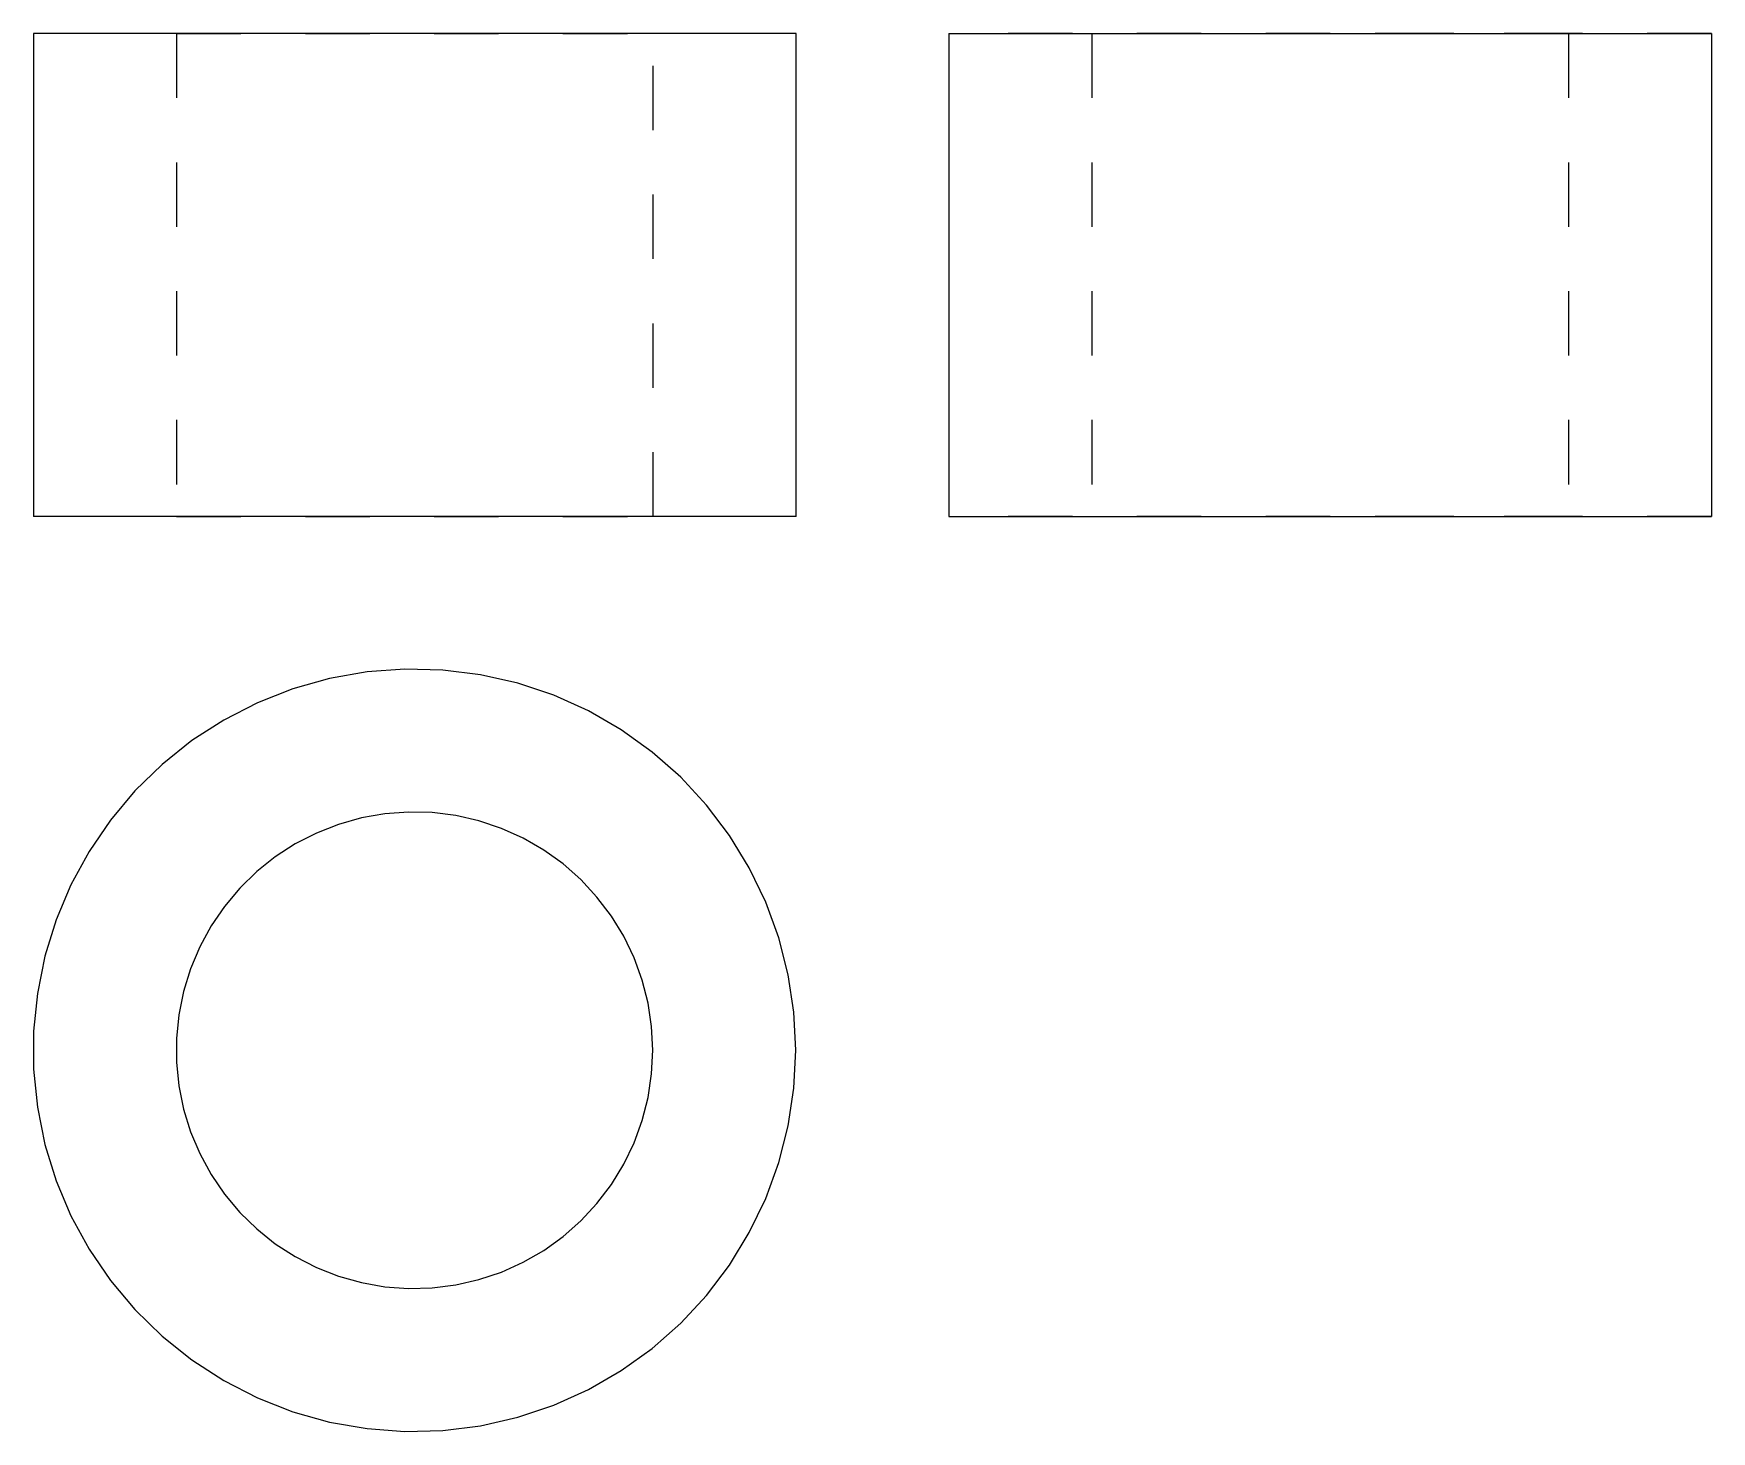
# Model space of a CAD drawing. Extents: x 0 to 2.61, y 0 to 2.17.
import ezdxf

# ---------------------------------------------------------------- set-up
doc = ezdxf.new("R2010")
doc.units = 0
doc.linetypes.add('HIDDEN', pattern=[0.05921, 0.039493, -0.019717])
for name, color, linetype in [('FRONT', 7, 'CONTINUOUS'), ('FRONT_HID', 7, 'HIDDEN'), ('LEFT', 7, 'CONTINUOUS'), ('LEFT_HID', 7, 'HIDDEN'), ('TOP', 7, 'CONTINUOUS')]:
    doc.layers.add(name, color=color, linetype=linetype)

msp = doc.modelspace()

# ---------------------------------------------------------------- linework, layer by layer
at = {"layer": 'FRONT'}
for p, q in [((1.184211, 2.170685), (0, 2.170685)), ((0, 2.170685), (0, 1.420685)), ((1.184211, 1.420685), (1.184211, 2.170685)), ((1.184211, 1.420685), (0, 1.420685))]:
    msp.add_line(p, q, dxfattribs=at)
at = {"layer": 'FRONT_HID', "linetype": 'HIDDEN'}
for p, q in [((0.962171, 2.170685), (0.222039, 2.170685)), ((0.222039, 2.170685), (0.962171, 2.170685)), ((0.222039, 2.170685), (0.222039, 1.420685)), ((0.962171, 1.420685), (0.962171, 2.170685)), ((0.962171, 1.420685), (0.222039, 1.420685)), ((0.222039, 1.420685), (0.962171, 1.420685))]:
    msp.add_line(p, q, dxfattribs=at)
at = {"layer": 'LEFT'}
for p, q in [((1.421053, 2.170685), (2.605263, 2.170685)), ((1.421053, 2.170685), (1.421053, 1.420685)), ((2.605263, 2.170685), (2.605263, 1.420685)), ((1.421053, 1.420685), (2.605263, 1.420685))]:
    msp.add_line(p, q, dxfattribs=at)
at = {"layer": 'LEFT_HID', "linetype": 'HIDDEN'}
for p, q in [((2.013158, 2.170685), (1.421053, 2.170685)), ((2.013158, 2.170685), (1.643092, 2.170685)), ((1.643092, 2.170685), (2.383224, 2.170685)), ((1.643092, 2.170685), (1.643092, 1.420685)), ((2.605263, 2.170685), (2.013158, 2.170685)), ((2.383224, 2.170685), (2.013158, 2.170685)), ((2.383224, 2.170685), (2.383224, 1.420685)), ((2.013158, 1.420685), (1.421053, 1.420685)), ((2.013158, 1.420685), (1.643092, 1.420685)), ((1.643092, 1.420685), (2.383224, 1.420685)), ((2.605263, 1.420685), (2.013158, 1.420685)), ((2.383224, 1.420685), (2.013158, 1.420685))]:
    msp.add_line(p, q, dxfattribs=at)
at = {"layer": 'TOP'}
for p, q in [((0.517745, 1.179431), (0.459613, 1.169181)), ((0.576608, 1.183842), (0.517745, 1.179431)), ((0.635617, 1.182371), (0.576608, 1.183842)), ((0.694187, 1.175031), (0.635617, 1.182371)), ((0.751735, 1.161896), (0.694187, 1.175031)), ((0.402792, 1.153194), (0.347844, 1.131629)), ((0.459613, 1.169181), (0.402792, 1.153194)), ((0.80769, 1.143096), (0.751735, 1.161896)), ((0.347844, 1.131629), (0.295317, 1.104699)), ((0.861494, 1.118819), (0.80769, 1.143096)), ((0.295317, 1.104699), (0.245732, 1.072674)), ((0.912614, 1.089305), (0.861494, 1.118819)), ((0.245732, 1.072674), (0.199582, 1.035871)), ((0.960541, 1.054848), (0.912614, 1.089305)), ((1.004799, 1.01579), (0.960541, 1.054848)), ((0.199582, 1.035871), (0.157325, 0.994655)), ((0.157325, 0.994655), (0.119383, 0.949437)), ((1.044948, 0.972519), (1.004799, 1.01579)), ((1.08059, 0.925466), (1.044948, 0.972519)), ((0.119383, 0.949437), (0.086131, 0.900666)), ((0.473508, 0.942717), (0.439166, 0.929238)), ((0.509022, 0.952709), (0.473508, 0.942717)), ((0.545354, 0.959115), (0.509022, 0.952709)), ((0.582143, 0.961872), (0.545354, 0.959115)), ((0.619024, 0.960952), (0.582143, 0.961872)), ((0.65563, 0.956365), (0.619024, 0.960952)), ((0.691598, 0.948156), (0.65563, 0.956365)), ((0.726569, 0.936406), (0.691598, 0.948156)), ((0.406336, 0.912408), (0.375346, 0.892392)), ((0.439166, 0.929238), (0.406336, 0.912408)), ((0.760197, 0.921232), (0.726569, 0.936406)), ((0.792147, 0.902786), (0.760197, 0.921232)), ((1.111369, 0.875098), (1.08059, 0.925466)), ((0.086131, 0.900666), (0.057901, 0.848826)), ((0.375346, 0.892392), (0.346502, 0.86939)), ((0.822101, 0.88125), (0.792147, 0.902786)), ((0.346502, 0.86939), (0.320092, 0.84363)), ((0.849763, 0.856839), (0.822101, 0.88125)), ((1.13698, 0.821916), (1.111369, 0.875098)), ((0.057901, 0.848826), (0.034972, 0.794433)), ((0.320092, 0.84363), (0.296378, 0.815369)), ((0.874856, 0.829795), (0.849763, 0.856839)), ((0.296378, 0.815369), (0.275595, 0.784887)), ((0.897132, 0.800387), (0.874856, 0.829795)), ((1.157169, 0.766447), (1.13698, 0.821916)), ((0.034972, 0.794433), (0.017573, 0.738028)), ((0.275595, 0.784887), (0.257951, 0.752487)), ((0.916369, 0.768907), (0.897132, 0.800387)), ((0.932376, 0.735668), (0.916369, 0.768907)), ((1.171735, 0.709245), (1.157169, 0.766447)), ((0.017573, 0.738028), (0.005877, 0.68017)), ((0.257951, 0.752487), (0.243621, 0.718491)), ((0.944994, 0.701), (0.932376, 0.735668)), ((0.243621, 0.718491), (0.232747, 0.683238)), ((1.180532, 0.650876), (1.171735, 0.709245)), ((0.005877, 0.68017), (0, 0.621435)), ((0.232747, 0.683238), (0.225437, 0.647077)), ((0.954098, 0.665248), (0.944994, 0.701)), ((0.959596, 0.628768), (0.954098, 0.665248)), ((0.225437, 0.647077), (0.221763, 0.610367)), ((0.961435, 0.591921), (0.959596, 0.628768)), ((1.183474, 0.591921), (1.180532, 0.650876)), ((0, 0.621435), (0, 0.562407)), ((0.221763, 0.610367), (0.221763, 0.573475)), ((0.221763, 0.573475), (0.225437, 0.536766)), ((0.959596, 0.555075), (0.961435, 0.591921)), ((1.180532, 0.532967), (1.183474, 0.591921)), ((0, 0.562407), (0.005877, 0.503673)), ((0.954098, 0.518594), (0.959596, 0.555075)), ((0.225437, 0.536766), (0.232747, 0.500605)), ((1.171735, 0.474598), (1.180532, 0.532967)), ((0.005877, 0.503673), (0.017573, 0.445815)), ((0.232747, 0.500605), (0.243621, 0.465351)), ((0.944994, 0.482842), (0.954098, 0.518594)), ((0.932376, 0.448175), (0.944994, 0.482842)), ((1.157169, 0.417395), (1.171735, 0.474598)), ((0.017573, 0.445815), (0.034972, 0.389409)), ((0.243621, 0.465351), (0.257951, 0.431356)), ((0.916369, 0.414936), (0.932376, 0.448175)), ((0.257951, 0.431356), (0.275595, 0.398956)), ((1.13698, 0.361927), (1.157169, 0.417395)), ((0.275595, 0.398956), (0.296378, 0.368474)), ((0.897132, 0.383456), (0.916369, 0.414936)), ((0.034972, 0.389409), (0.057901, 0.335016)), ((0.296378, 0.368474), (0.320092, 0.340213)), ((0.874856, 0.354048), (0.897132, 0.383456)), ((0.320092, 0.340213), (0.346502, 0.314453)), ((0.849763, 0.327003), (0.874856, 0.354048)), ((1.111369, 0.308745), (1.13698, 0.361927)), ((0.057901, 0.335016), (0.086131, 0.283177)), ((0.346502, 0.314453), (0.375346, 0.291451)), ((0.822101, 0.302592), (0.849763, 0.327003)), ((0.375346, 0.291451), (0.406336, 0.271435)), ((0.792147, 0.281056), (0.822101, 0.302592)), ((1.08059, 0.258376), (1.111369, 0.308745)), ((0.086131, 0.283177), (0.119383, 0.234405)), ((0.406336, 0.271435), (0.439166, 0.254604)), ((0.726569, 0.247437), (0.760197, 0.26261)), ((0.760197, 0.26261), (0.792147, 0.281056)), ((0.439166, 0.254604), (0.473508, 0.241126)), ((0.473508, 0.241126), (0.509022, 0.231134)), ((0.65563, 0.227478), (0.691598, 0.235687)), ((0.691598, 0.235687), (0.726569, 0.247437)), ((1.044948, 0.211323), (1.08059, 0.258376)), ((0.119383, 0.234405), (0.157325, 0.189187)), ((0.509022, 0.231134), (0.545354, 0.224727)), ((0.545354, 0.224727), (0.582143, 0.22197)), ((0.582143, 0.22197), (0.619024, 0.22289)), ((0.619024, 0.22289), (0.65563, 0.227478)), ((1.004799, 0.168053), (1.044948, 0.211323)), ((0.157325, 0.189187), (0.199582, 0.147972)), ((0.960541, 0.128995), (1.004799, 0.168053)), ((0.199582, 0.147972), (0.245732, 0.111168)), ((0.245732, 0.111168), (0.295317, 0.079143)), ((0.912614, 0.094537), (0.960541, 0.128995)), ((0.295317, 0.079143), (0.347844, 0.052214)), ((0.861494, 0.065023), (0.912614, 0.094537)), ((0.347844, 0.052214), (0.402792, 0.030648)), ((0.80769, 0.040746), (0.861494, 0.065023)), ((0.402792, 0.030648), (0.459613, 0.014661)), ((0.751735, 0.021946), (0.80769, 0.040746)), ((0.459613, 0.014661), (0.517745, 0.004411)), ((0.517745, 0.004411), (0.576608, 0)), ((0.576608, 0), (0.635617, 0.001472)), ((0.635617, 0.001472), (0.694187, 0.008811)), ((0.694187, 0.008811), (0.751735, 0.021946))]:
    msp.add_line(p, q, dxfattribs=at)

doc.saveas('drawing.dxf')
